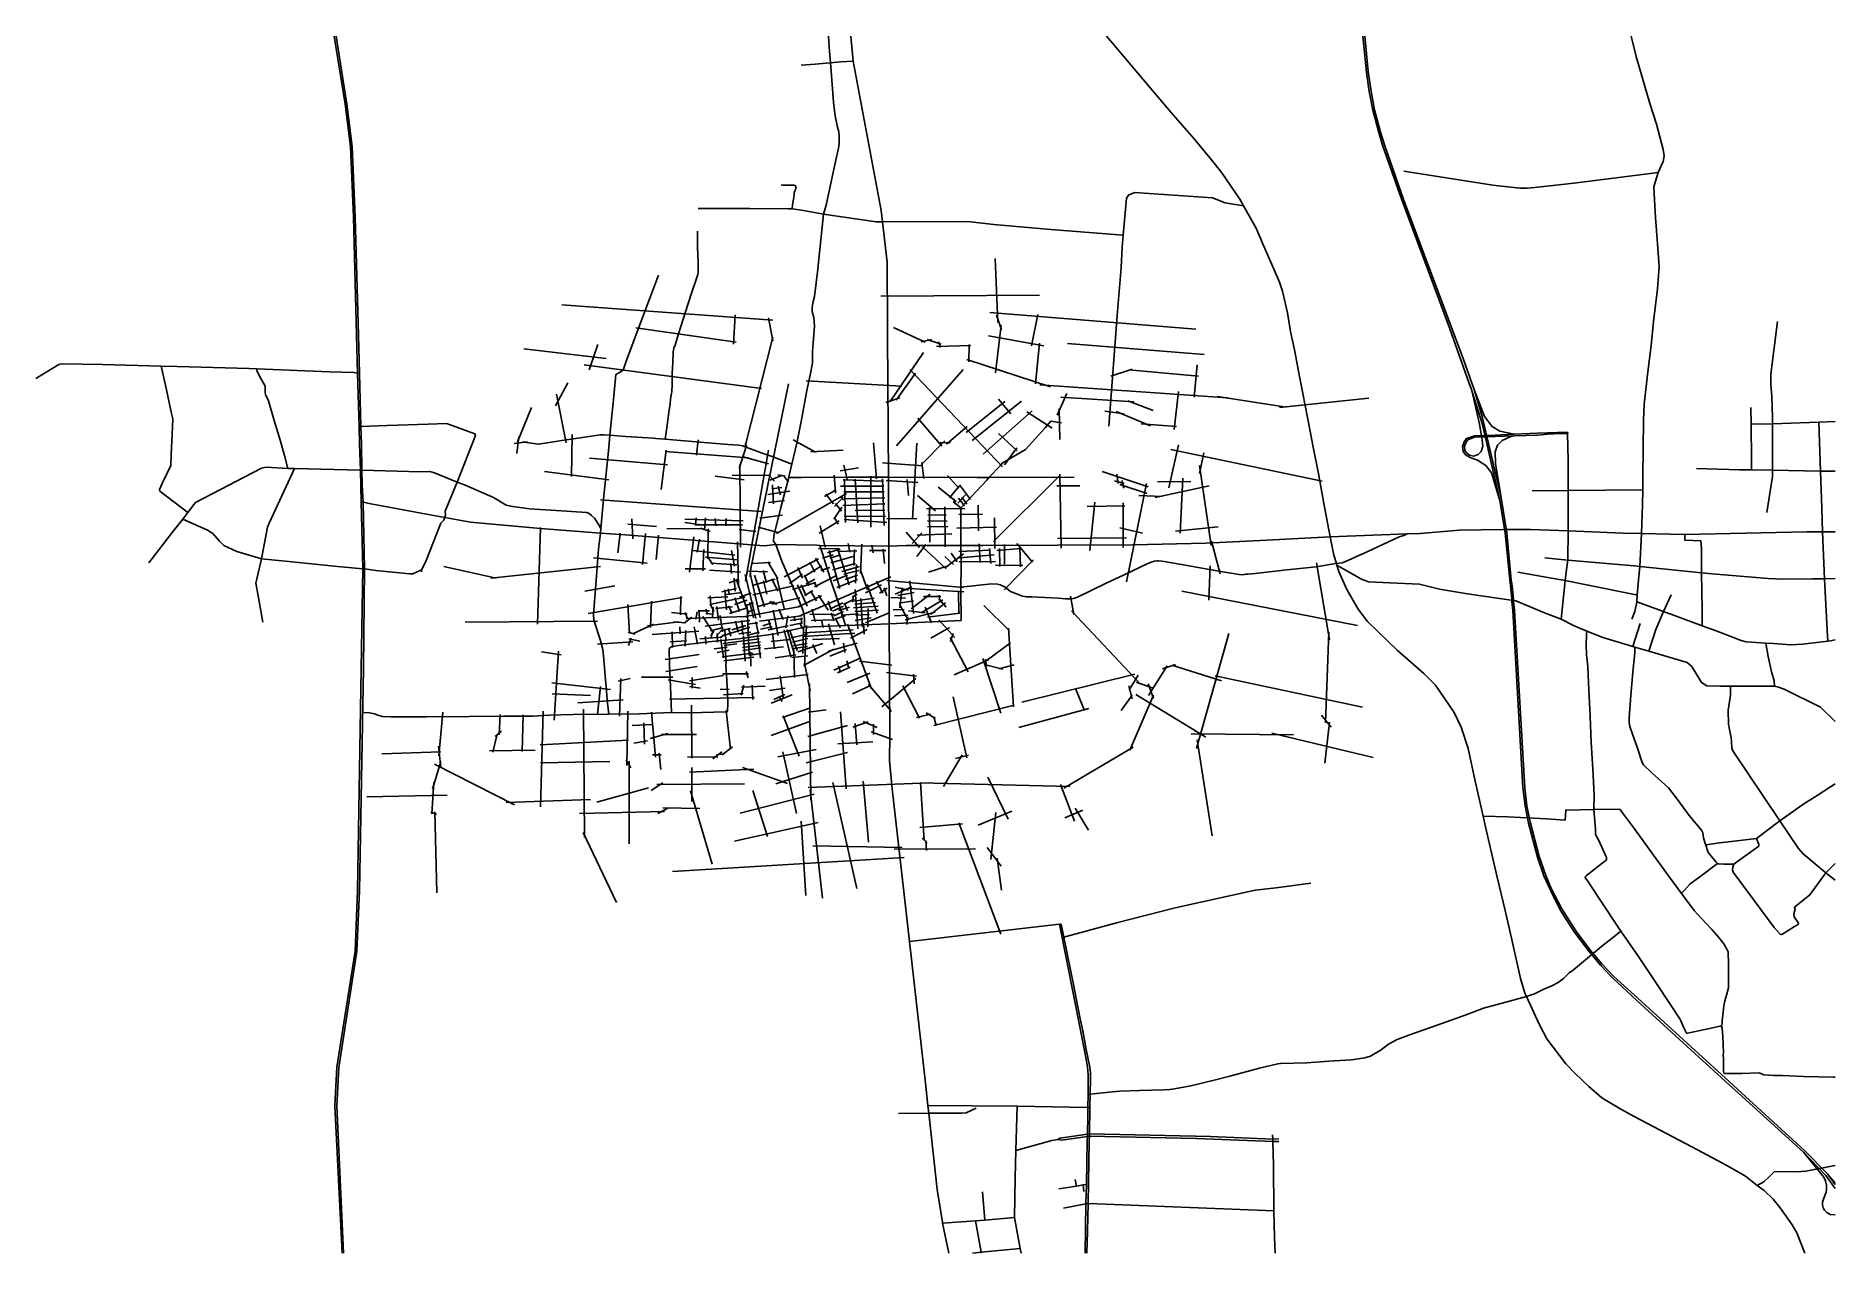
# Model space of a CAD drawing. Header units: metres. Extents: x 8389 to 22220, y -2601 to 6753.
import ezdxf

# ---------------------------------------------------------------- set-up
doc = ezdxf.new("R2010")
doc.units = ezdxf.units.M
doc.header["$MEASUREMENT"] = 0
doc.layers.add('路网', color=2, linetype='Continuous')

msp = doc.modelspace()

# ---------------------------------------------------------------- linework, layer by layer
at = {"layer": '路网'}
for p, q in [((14379, 6538), (14272, 6528)), ((14577, 6554), (14379, 6538)), ((14671, 6560), (14577, 6554)), ((14551, 6053), (14560, 6016)), ((14217, 5533), (14219, 5549)), ((14256, 5418), (14319, 5406)), ((13481, 4982), (13480, 4950)), ((14403, 4989), (14400, 4962)), ((15762, 5044), (15783, 4552)), ((14400, 4962), (14373, 4752)), ((14373, 4752), (14362, 4702)), ((14885, 4753), (16104, 4761)), ((12433, 4688), (14054, 4569)), ((13751, 4385), (13765, 4609)), ((14021, 4586), (14054, 4411)), ((15722, 4628), (17306, 4499)), ((15773, 4607), (15811, 4495)), ((16042, 4371), (16092, 4613)), ((13000, 4510), (13771, 4399)), ((13841, 3602), (14055, 4438)), ((14936, 4450), (14936, 4519)), ((14982, 4512), (15226, 4399)), ((15711, 4448), (16137, 4371)), ((15765, 4165), (15809, 4532)), ((12140, 4349), (12773, 4275)), ((12643, 4187), (12709, 4382)), ((14957, 3943), (15212, 4321)), ((15194, 4402), (15273, 4420)), ((15240, 4420), (15347, 4384)), ((15312, 4367), (15575, 4374)), ((15329, 4402), (15341, 4358)), ((15562, 4382), (15561, 4250)), ((16072, 4080), (16103, 4392)), ((16320, 4390), (17371, 4306)), ((12604, 4225), (13967, 4044)), ((13282, 4191), (13281, 4173)), ((15003, 3954), (15151, 4162)), ((15005, 3604), (15518, 4190)), ((15108, 4191), (15820, 3442)), ((15545, 4268), (16189, 4058)), ((16651, 4138), (16815, 4192)), ((16791, 4188), (17327, 4139)), ((17315, 4225), (17292, 3977)), ((12477, 4088), (12384, 3912)), ((13883, 2648), (14175, 4080)), ((14309, 4102), (15046, 4062)), ((16107, 4073), (17548, 3972)), ((17173, 4021), (17140, 3728)), ((19408, 4083), (19423, 4043)), ((19443, 4043), (19427, 4085)), ((12092, 3635), (12199, 3899)), ((12390, 4001), (12465, 3626)), ((14922, 3937), (15030, 3971)), ((15541, 3706), (15838, 3943)), ((15586, 3645), (15966, 3946)), ((15671, 3539), (16047, 3873)), ((15788, 3962), (15883, 3850)), ((16239, 3840), (16315, 4006)), ((16260, 3651), (16254, 3889)), ((16269, 3977), (16829, 3941)), ((16782, 3950), (16978, 3875)), ((17472, 3982), (18001, 3901)), ((17950, 3899), (18636, 3970)), ((15168, 3816), (15353, 3602)), ((15388, 3617), (15547, 3753)), ((16006, 3865), (16201, 3739)), ((16607, 3869), (16754, 3850)), ((16693, 3867), (16958, 3756)), ((16886, 3773), (17157, 3751)), ((12065, 3622), (12167, 3634)), ((12085, 3545), (12101, 3673)), ((12510, 3690), (12506, 3367)), ((13136, 3662), (13155, 3660)), ((13480, 3650), (13466, 3531)), ((13851, 3607), (13795, 3428)), ((13853, 3595), (13840, 3620)), ((14210, 3650), (14383, 3554)), ((14827, 3627), (14850, 3349)), ((15162, 3624), (15128, 3039)), ((15194, 3457), (15375, 3642)), ((15339, 3630), (15418, 3626)), ((15788, 3697), (15931, 3564)), ((17172, 3610), (17099, 3280)), ((19606, 3686), (19447, 3680)), ((19448, 3669), (19608, 3674)), ((19754, 3693), (19606, 3686)), ((19608, 3674), (19756, 3679)), ((20165, 3709), (19930, 3701)), ((12644, 3509), (13244, 3458)), ((13234, 3569), (13195, 3268)), ((13225, 3560), (13867, 3512)), ((13799, 3460), (13806, 2824)), ((13827, 3518), (14021, 3465)), ((13844, 2564), (14021, 3569)), ((14345, 3557), (14595, 3569)), ((14897, 3472), (15207, 3450)), ((15199, 3476), (15215, 3353)), ((15930, 3589), (15836, 3457)), ((17114, 3574), (18278, 3331)), ((17367, 3550), (17334, 3391)), ((12298, 3406), (12793, 3343)), ((13610, 3371), (13833, 3341)), ((13740, 3377), (14027, 3374)), ((14021, 3380), (14066, 3332)), ((14033, 3339), (14127, 3379)), ((14092, 3380), (14148, 3369)), ((14135, 3375), (14175, 3324)), ((14536, 3239), (14525, 3377)), ((14572, 3411), (14713, 3435)), ((14595, 3341), (14905, 3332)), ((14599, 3455), (14624, 3347)), ((14606, 3348), (14613, 3015)), ((14688, 3348), (14706, 3011)), ((14806, 3371), (14806, 2978)), ((14909, 2991), (14896, 3350)), ((14924, 3336), (15168, 3322)), ((15087, 3345), (15098, 3221)), ((15396, 3375), (15484, 3278)), ((15749, 2868), (16254, 3369)), ((16260, 3385), (16270, 2817)), ((16585, 3407), (16938, 3288)), ((16680, 3335), (16756, 3314)), ((16698, 3386), (16709, 3313)), ((16738, 3336), (16753, 3277)), ((17012, 3326), (17267, 3328)), ((17207, 3355), (17186, 2931)), ((17334, 3452), (17423, 2837)), ((12730, 3187), (13964, 3098)), ((14016, 3229), (14185, 3254)), ((14020, 3167), (14144, 3184)), ((14047, 3272), (14124, 3283)), ((14058, 3158), (14052, 3303)), ((14083, 2929), (14620, 3236)), ((14094, 3294), (14112, 3226)), ((14450, 3213), (14541, 3266)), ((14461, 3231), (14520, 3157)), ((14594, 3209), (14529, 3137)), ((14571, 3215), (14598, 3185)), ((14573, 3294), (14908, 3294)), ((14599, 3249), (14909, 3250)), ((14599, 3195), (14914, 3204)), ((15166, 3221), (15305, 3103)), ((15325, 3286), (15464, 3176)), ((15411, 3204), (15487, 3293)), ((15449, 3197), (15454, 3156)), ((15476, 3162), (15536, 3226)), ((15482, 3200), (15528, 3141)), ((15488, 3304), (15574, 3190)), ((15508, 3210), (15545, 3155)), ((16238, 3296), (16414, 3296)), ((16722, 3305), (16931, 3237)), ((16772, 2557), (16927, 3314)), ((16867, 3221), (17047, 3215)), ((16992, 3207), (17409, 3296)), ((11524, 3032), (11537, 3071)), ((13464, 3050), (13459, 3000)), ((13536, 3050), (13528, 2956)), ((13610, 3046), (13615, 2988)), ((13696, 3046), (13692, 2989)), ((13953, 3048), (14127, 3071)), ((14583, 3132), (14522, 3040)), ((14527, 3052), (14556, 3001)), ((14535, 3161), (14581, 3100)), ((14593, 3145), (14915, 3158)), ((14602, 3060), (14921, 3063)), ((14686, 3107), (14915, 3109)), ((14929, 3046), (15160, 3043)), ((15234, 3118), (15530, 3122)), ((15245, 3070), (15386, 3072)), ((15259, 3130), (15262, 2864)), ((15376, 3135), (15378, 2828)), ((15439, 3176), (15501, 3124)), ((15485, 3075), (15665, 3077)), ((15632, 3146), (15636, 2950)), ((15758, 3051), (15760, 2814)), ((16471, 3138), (16759, 3141)), ((16491, 2800), (16528, 3170)), ((16748, 3166), (16747, 2822)), ((12244, 2232), (12267, 2975)), ((12880, 2933), (12863, 2782)), ((12939, 3000), (13160, 2983)), ((12971, 3041), (12977, 2889)), ((13076, 2929), (13052, 2690)), ((13175, 2917), (13158, 2730)), ((13238, 2966), (13516, 2968)), ((13377, 3013), (13519, 2993)), ((13378, 3039), (13827, 3026)), ((13453, 2997), (13821, 2997)), ((13497, 2971), (13571, 2946)), ((13556, 2965), (13554, 2734)), ((13794, 2959), (13924, 2946)), ((13940, 2977), (14102, 2935)), ((14410, 2931), (14563, 3027)), ((14418, 2988), (14457, 2825)), ((14601, 3036), (14931, 3014)), ((15078, 2939), (15182, 2823)), ((15124, 2853), (15200, 2935)), ((15163, 2917), (15430, 2927)), ((15242, 3028), (15395, 3025)), ((15244, 2980), (15399, 2984)), ((15468, 2971), (15774, 2978)), ((16721, 2972), (16896, 2932)), ((17150, 2948), (17478, 2980)), ((19331, 2956), (19669, 2959)), ((19669, 2959), (19712, 2960)), ((13446, 2903), (13414, 2633)), ((13439, 2800), (13762, 2764)), ((13489, 2887), (13473, 2785)), ((13524, 2806), (13516, 2643)), ((13737, 2798), (13759, 2679)), ((13782, 2865), (13789, 2516)), ((14405, 2814), (14564, 2812)), ((14435, 2739), (14518, 2766)), ((14475, 2780), (14571, 2808)), ((14486, 2799), (14570, 2506)), ((14550, 2817), (14641, 2535)), ((14550, 2790), (14700, 2796)), ((14633, 2853), (14647, 2786)), ((14681, 2806), (14676, 2684)), ((14738, 2848), (14729, 2621)), ((14797, 2798), (14922, 2800)), ((14815, 2839), (14825, 2780)), ((14902, 2809), (14911, 2700)), ((15161, 2753), (15229, 2846)), ((15204, 2826), (15387, 2657)), ((15380, 2667), (15519, 2773)), ((15425, 2778), (15470, 2711)), ((15484, 2792), (15728, 2801)), ((15639, 2851), (15647, 2706)), ((15720, 2815), (15731, 2700)), ((15775, 2799), (15962, 2813)), ((15796, 2815), (15800, 2676)), ((15834, 2846), (15836, 2693)), ((15929, 2852), (16051, 2710)), ((15953, 2822), (15958, 2674)), ((16241, 2892), (16773, 2896)), ((17427, 2870), (17493, 2620)), ((11524, 2676), (11928, 2586)), ((11887, 2587), (12730, 2676)), ((12675, 2743), (13087, 2701)), ((13379, 2659), (13535, 2659)), ((13537, 2747), (13782, 2726)), ((13548, 2754), (13593, 2690)), ((13566, 2647), (13805, 2631)), ((13576, 2701), (13776, 2689)), ((13732, 2699), (13737, 2622)), ((13867, 2639), (14013, 2635)), ((13885, 2666), (13880, 2596)), ((13892, 2699), (14037, 2706)), ((13979, 2646), (14004, 2551)), ((14016, 2712), (14093, 2582)), ((14142, 2597), (14404, 2736)), ((14246, 2667), (14283, 2586)), ((14291, 2597), (14428, 2682)), ((14338, 2708), (14377, 2631)), ((14382, 2739), (14447, 2632)), ((14424, 2644), (14492, 2669)), ((14492, 2740), (14574, 2766)), ((14500, 2705), (14671, 2752)), ((14512, 2649), (14689, 2699)), ((14585, 2638), (14720, 2675)), ((14600, 2618), (14715, 2646)), ((14689, 2548), (14697, 2691)), ((14726, 2656), (14782, 2496)), ((15251, 2632), (15403, 2681)), ((15376, 2752), (15442, 2691)), ((15487, 2712), (15766, 2715)), ((15489, 2743), (15756, 2766)), ((15766, 2686), (15977, 2684)), ((15832, 2496), (16057, 2728)), ((17417, 2682), (17405, 2418)), ((18234, 2704), (18334, 2113)), ((12608, 2486), (12840, 2526)), ((13663, 2481), (13775, 2507)), ((13697, 2344), (13686, 2497)), ((13711, 2503), (13721, 2457)), ((13718, 2550), (13793, 2579)), ((13764, 2487), (13756, 2585)), ((13772, 2579), (13870, 2311)), ((13922, 2277), (13842, 2614)), ((13880, 2623), (13957, 2285)), ((13895, 2530), (14071, 2579)), ((13901, 2458), (14216, 2527)), ((13913, 2609), (13991, 2365)), ((13982, 2565), (14008, 2462)), ((14045, 2581), (14093, 2485)), ((14080, 2610), (14144, 2342)), ((14181, 2544), (14282, 2616)), ((14206, 2500), (14385, 2554)), ((14244, 2534), (14319, 2372)), ((14256, 2295), (14961, 2596)), ((14271, 2534), (14309, 2451)), ((14296, 2452), (14362, 2490)), ((14298, 2610), (14332, 2529)), ((14310, 2543), (14377, 2579)), ((14389, 2412), (14344, 2490)), ((14369, 2556), (14394, 2517)), ((14375, 2520), (14543, 2607)), ((14518, 2565), (14629, 2608)), ((14545, 2514), (14704, 2575)), ((14609, 2577), (14705, 2610)), ((14688, 2498), (14708, 2196)), ((14766, 2473), (14888, 2534)), ((14779, 2538), (14857, 2317)), ((14852, 2564), (14900, 2470)), ((14874, 2471), (14932, 2510)), ((14910, 2513), (14930, 2451)), ((14931, 2567), (15518, 2514)), ((14993, 2517), (15098, 2495)), ((14994, 2462), (15122, 2520)), ((15047, 2513), (15030, 2358)), ((15105, 2507), (15522, 2480)), ((15134, 2315), (15106, 2565)), ((19720, 2573), (19724, 2531)), ((19724, 2531), (19734, 2426)), ((19737, 2526), (19731, 2572)), ((19747, 2426), (19737, 2526)), ((12634, 2315), (13356, 2438)), ((12938, 2384), (12951, 2162)), ((13114, 2207), (13120, 2409)), ((13346, 2445), (13343, 2305)), ((13555, 2436), (13708, 2443)), ((13571, 2450), (13576, 2376)), ((13571, 2390), (13601, 2329)), ((13579, 2387), (13842, 2441)), ((13594, 2362), (13591, 2280)), ((13614, 2354), (13745, 2367)), ((13624, 2368), (13636, 2264)), ((13683, 2458), (13816, 2476)), ((13714, 2373), (13741, 2314)), ((13720, 2315), (13856, 2358)), ((13760, 2384), (13857, 2418)), ((13762, 2436), (13797, 2329)), ((13798, 2439), (13887, 2471)), ((13829, 2288), (14263, 2369)), ((13838, 2374), (13904, 2397)), ((13857, 2368), (13872, 1993)), ((13876, 2399), (13905, 2281)), ((13938, 2369), (14066, 2405)), ((14030, 2407), (14085, 2384)), ((14047, 2387), (14261, 2436)), ((14244, 2364), (14428, 2451)), ((14406, 2455), (14480, 2341)), ((14479, 2409), (14506, 2334)), ((14493, 2349), (14592, 2397)), ((14512, 2332), (14598, 2370)), ((14558, 2338), (14644, 2364)), ((14596, 2384), (14679, 2425)), ((14606, 2396), (14627, 2334)), ((14663, 2439), (14702, 2463)), ((14666, 2402), (14673, 2454)), ((14673, 2358), (14863, 2370)), ((14677, 2409), (14834, 2432)), ((14685, 2386), (14844, 2400)), ((14731, 2429), (14744, 2209)), ((14786, 2353), (14785, 2211)), ((14962, 2437), (15074, 2433)), ((15014, 2454), (15140, 2476)), ((15025, 2395), (15136, 2413)), ((15028, 2387), (15095, 2263)), ((15118, 2350), (15263, 2464)), ((15195, 2320), (15362, 2419)), ((15213, 2446), (15345, 2445)), ((15226, 2363), (15274, 2242)), ((15265, 2306), (15380, 2396)), ((15387, 2363), (15331, 2428)), ((15333, 2456), (15334, 2417)), ((15480, 2488), (15484, 2312)), ((15675, 2375), (15874, 2182)), ((16342, 2447), (16367, 2306)), ((17197, 2487), (18549, 2222)), ((19734, 2426), (19736, 2408)), ((19748, 2407), (19747, 2426)), ((11688, 2248), (12705, 2255)), ((12982, 2160), (13137, 2233)), ((13091, 2220), (13331, 2251)), ((13276, 2322), (13396, 2310)), ((13289, 2250), (13383, 2244)), ((13371, 2240), (13430, 2286)), ((13381, 2322), (13399, 2274)), ((13388, 2277), (13853, 2291)), ((13461, 2270), (13471, 2327)), ((13479, 2334), (13567, 2336)), ((13491, 2247), (13487, 2341)), ((13515, 2291), (13595, 2168)), ((13534, 2217), (13877, 2262)), ((13538, 2315), (13594, 2310)), ((13540, 2347), (13554, 2307)), ((13650, 2300), (13667, 2174)), ((13739, 2188), (13845, 2223)), ((13767, 2256), (13788, 2170)), ((13814, 2262), (13823, 2203)), ((13857, 2233), (13939, 2243)), ((13860, 2325), (13905, 2344)), ((13923, 2251), (13944, 2159)), ((13951, 2255), (14273, 2297)), ((13976, 2219), (14039, 2240)), ((14019, 2190), (14172, 2221)), ((14020, 2268), (14043, 2186)), ((14056, 2339), (14095, 2145)), ((14100, 2349), (14133, 2268)), ((14168, 2297), (14155, 2204)), ((14184, 2222), (14281, 2243)), ((14187, 2261), (14283, 2275)), ((14218, 2295), (14224, 2259)), ((14262, 2243), (14283, 2200)), ((14274, 2280), (14273, 2234)), ((14312, 2222), (14298, 1911)), ((14338, 2309), (14526, 2308)), ((14352, 2261), (14528, 2265)), ((14357, 2349), (14378, 2252)), ((14428, 2267), (14440, 2207)), ((14483, 2235), (14527, 2073)), ((14502, 2316), (14525, 2258)), ((14522, 2297), (14598, 2329)), ((14533, 2273), (14610, 2296)), ((14571, 2205), (14536, 2279)), ((14579, 2303), (14711, 2312)), ((14628, 2232), (14812, 1736)), ((14684, 2331), (14867, 2339)), ((14686, 2261), (14809, 2280)), ((14690, 2303), (14797, 2306)), ((14751, 2241), (14757, 2155)), ((14767, 2244), (14952, 2321)), ((14979, 2342), (15064, 2345)), ((14988, 2296), (15092, 2301)), ((15071, 2267), (15301, 2324)), ((15085, 2229), (15091, 2290)), ((15098, 2334), (15225, 2320)), ((15242, 2287), (15492, 2318)), ((15331, 2265), (15452, 2130)), ((16351, 2335), (16880, 1772)), ((20721, 2238), (20665, 2061)), ((12706, 2080), (12978, 2098)), ((12941, 2170), (12996, 2157)), ((12945, 2068), (12966, 2125)), ((12947, 2121), (13031, 2102)), ((13126, 2153), (13485, 2178)), ((13264, 2097), (13390, 2105)), ((13281, 2174), (13283, 2054)), ((13338, 2212), (13342, 2158)), ((13385, 2185), (13379, 2063)), ((13448, 2212), (13475, 2078)), ((13493, 2121), (13662, 2132)), ((13537, 2137), (13539, 2079)), ((13574, 2181), (13673, 2206)), ((13576, 2143), (13600, 2179)), ((13584, 2165), (13581, 2122)), ((13621, 2142), (13662, 2187)), ((13627, 2160), (13629, 2095)), ((13646, 2128), (13680, 2150)), ((13652, 2182), (13728, 2199)), ((13674, 1974), (13655, 2115)), ((13668, 2144), (13877, 2210)), ((13673, 2085), (13950, 2121)), ((13680, 2068), (13776, 2081)), ((13681, 2197), (13695, 2104)), ((13712, 2201), (13732, 2141)), ((13793, 2158), (13885, 2170)), ((13815, 2197), (13826, 2150)), ((13820, 2079), (13958, 2096)), ((13828, 2144), (13842, 1948)), ((13855, 2145), (13950, 2170)), ((13960, 1970), (13936, 2152)), ((13958, 2193), (14049, 2212)), ((14041, 2099), (14179, 2115)), ((14052, 2164), (14067, 2042)), ((14140, 2190), (14192, 1978)), ((14165, 2192), (14219, 2008)), ((14183, 2190), (14241, 2029)), ((14196, 2128), (14321, 2156)), ((14205, 2094), (14323, 2122)), ((14209, 2067), (14317, 2083)), ((14245, 2021), (14439, 2085)), ((14290, 2211), (14285, 2006)), ((14289, 2137), (14685, 2163)), ((14298, 2167), (14672, 2188)), ((14359, 2116), (14566, 2123)), ((14362, 2077), (14392, 2008)), ((14481, 2026), (14702, 2086)), ((14598, 2086), (14607, 2014)), ((14652, 2125), (14779, 2191)), ((15269, 2125), (15411, 2207)), ((15416, 2131), (15555, 1866)), ((15439, 2161), (15420, 2100)), ((15695, 1951), (15880, 2090)), ((15903, 1598), (15866, 2201)), ((17559, 2162), (17311, 1277)), ((18328, 2171), (18303, 1473)), ((12275, 2019), (12426, 1998)), ((12372, 1495), (12407, 2026)), ((13226, 1960), (13487, 1999)), ((13604, 2042), (13704, 2057)), ((13627, 2016), (13717, 2033)), ((13665, 1981), (13902, 2010)), ((13678, 1950), (13907, 1978)), ((13820, 2054), (13960, 2071)), ((13824, 2030), (13962, 2050)), ((13876, 1995), (13965, 2008)), ((13882, 2020), (13885, 1909)), ((13989, 2042), (14135, 2059)), ((14072, 1973), (14230, 1996)), ((14201, 1977), (14323, 1988)), ((14213, 2045), (14321, 2060)), ((14214, 2038), (14221, 1822)), ((14290, 1914), (14522, 2040)), ((14492, 1987), (14619, 2039)), ((14522, 1879), (14730, 1973)), ((14623, 1950), (14637, 1892)), ((14720, 1949), (14968, 1917)), ((15449, 1844), (15711, 1959)), ((15667, 1968), (15807, 1548)), ((15689, 1963), (15697, 1906)), ((12866, 1795), (12957, 1814)), ((12876, 1526), (12886, 1815)), ((13043, 1825), (13284, 1826)), ((13232, 1868), (13473, 1906)), ((13248, 1805), (13460, 1770)), ((13412, 1797), (13674, 1838)), ((13433, 1823), (13434, 1740)), ((13667, 1851), (13866, 1851)), ((13848, 1870), (13863, 1819)), ((14002, 1808), (14325, 1847)), ((14110, 1835), (14132, 1669)), ((14296, 1932), (14340, 1719)), ((14550, 1859), (14648, 1902)), ((14558, 1910), (14575, 1860)), ((14625, 1783), (14799, 1855)), ((14892, 1597), (15152, 1815)), ((14928, 1862), (15157, 1833)), ((15141, 1774), (15136, 1848)), ((15690, 1919), (15821, 1886)), ((15790, 1889), (15909, 1921)), ((15967, 1632), (16837, 1848)), ((16862, 1841), (16792, 1727)), ((16942, 1684), (17085, 1912)), ((17050, 1889), (17149, 1923)), ((17122, 1918), (17503, 1796)), ((17454, 1836), (18587, 1595)), ((12356, 1781), (12805, 1730)), ((12357, 1697), (12651, 1685)), ((12728, 1754), (12707, 1538)), ((13259, 1656), (13912, 1668)), ((13412, 1754), (13496, 1740)), ((13649, 1731), (13717, 1732)), ((13675, 1690), (13825, 1700)), ((13811, 1687), (13830, 1765)), ((13812, 1748), (13994, 1757)), ((13900, 1654), (13895, 1765)), ((14027, 1724), (14148, 1740)), ((14042, 1625), (14202, 1690)), ((14062, 1653), (14147, 1691)), ((14103, 1678), (14126, 1637)), ((14336, 1774), (14347, 881)), ((14667, 1696), (14800, 1758)), ((14788, 1768), (14966, 1561)), ((15053, 1758), (15182, 1511)), ((15440, 1673), (15545, 1205)), ((16380, 1739), (16451, 1569)), ((16815, 1687), (16732, 1568)), ((16790, 1758), (16815, 1659)), ((16980, 1686), (16798, 1265)), ((16844, 1693), (17382, 1364)), ((16846, 1788), (16970, 1743)), ((16938, 1775), (16979, 1661)), ((21390, 1755), (21337, 1755)), ((11516, 1555), (11487, 1221)), ((11958, 1538), (11951, 1381)), ((12135, 1535), (12128, 1255)), ((12287, 1565), (12268, 828)), ((12554, 1629), (12904, 1651)), ((12599, 1580), (12606, 593)), ((12939, 1564), (12932, 1146)), ((13121, 1557), (13152, 1211)), ((13429, 1609), (13432, 1202)), ((13729, 1271), (13696, 1568)), ((14128, 1516), (14343, 1590)), ((14132, 1528), (14257, 1218)), ((14328, 1557), (14464, 1575)), ((14574, 1560), (14617, 967)), ((15157, 1515), (15265, 1542)), ((15232, 1550), (15305, 1507)), ((15292, 1455), (15910, 1611)), ((15946, 1438), (16483, 1584)), ((18273, 1534), (18346, 1441)), ((11902, 1250), (11934, 1387)), ((11920, 1370), (11968, 1410)), ((12972, 1455), (13135, 1461)), ((13061, 1473), (13067, 1310)), ((13111, 1353), (13246, 1393)), ((13197, 1384), (13466, 1384)), ((14042, 1377), (14343, 1486)), ((14323, 1370), (14627, 1453)), ((14669, 1442), (14786, 1482)), ((14686, 1469), (14699, 1304)), ((14747, 1484), (14855, 1439)), ((14811, 1406), (14975, 1347)), ((14828, 1464), (14828, 1384)), ((15292, 1521), (15309, 1454)), ((17269, 1390), (18057, 1382)), ((17889, 1395), (18669, 1208)), ((18333, 1479), (18298, 1163)), ((11047, 1236), (11502, 1252)), ((11484, 1296), (11501, 1132)), ((11875, 1259), (12226, 1263)), ((12265, 1304), (12945, 1340)), ((12985, 1317), (13090, 1336)), ((13593, 1197), (13663, 1252)), ((13664, 1227), (13745, 1291)), ((14092, 1212), (14388, 1268)), ((14131, 1251), (14237, 777)), ((14309, 1167), (14628, 1246)), ((14554, 1313), (14822, 1327)), ((16292, 973), (16823, 1288)), ((17316, 1344), (17430, 606)), ((11501, 1178), (11437, 965)), ((11452, 1156), (12069, 845)), ((12267, 1168), (12800, 1177)), ((12926, 1188), (12963, 1128)), ((12950, 1180), (12950, 544)), ((13130, 1227), (13196, 1227)), ((13179, 1241), (13194, 1116)), ((13399, 1212), (13631, 1211)), ((13414, 1094), (13907, 1117)), ((13430, 869), (13430, 1130)), ((13622, 1229), (13679, 1235)), ((13821, 1130), (14166, 1008)), ((15509, 1227), (15365, 985)), ((15458, 1199), (15558, 1226)), ((11447, 1019), (11433, 775)), ((12700, 864), (13099, 975)), ((13119, 954), (13209, 1014)), ((13163, 1000), (13835, 1006)), ((14076, 1006), (14359, 1096)), ((14326, 977), (15260, 1012)), ((14514, 1015), (14699, 201)), ((14748, 1025), (14789, 558)), ((15187, 1013), (16338, 984)), ((15190, 1012), (15216, 571)), ((15706, 1057), (15863, 733)), ((16266, 999), (16372, 719)), ((10932, 906), (11550, 918)), ((12003, 863), (12653, 885)), ((13420, 952), (13588, 389)), ((13802, 780), (14371, 927)), ((13899, 955), (14012, 601)), ((14342, 960), (14435, 127)), ((11425, 789), (11467, 769)), ((11455, 789), (11472, 168)), ((12568, 778), (13222, 793)), ((13171, 778), (13251, 822)), ((13207, 820), (13492, 816)), ((13759, 565), (14402, 708)), ((14272, 718), (14308, 147)), ((15185, 670), (15512, 698)), ((15484, 706), (15806, -149)), ((15633, 688), (15892, 795)), ((15769, 785), (15729, 424)), ((16299, 745), (16436, 803)), ((16377, 818), (16480, 648)), ((12597, 631), (12853, 93)), ((15203, 589), (15241, 552)), ((15230, 571), (15236, 492)), ((13282, 332), (15063, 438)), ((14362, 530), (15048, 515)), ((14986, 502), (15611, 505)), ((15701, 516), (15808, 372)), ((15779, 434), (15811, 189)), ((20440, -233), (20208, -423)), ((19982, -574), (19945, -592)), ((21469, -1342), (21405, -1283)), ((21405, -1307), (21477, -1372)), ((22220, -1928), (21996, -1972)), ((16379, -2036), (16388, -2086)), ((22220, -2058), (22161, -1993)), ((15666, -2131), (15684, -2348)), ((16439, -2078), (16445, -2129)), ((21927, -2447), (21987, -2601))]:
    msp.add_line(p, q, dxfattribs=at)
for points in [[(10682, 6753), (10765, 6229), (10806, 5903), (10829, 5361), (10854, 4453), (10861, 4163), (10873, 3750), (10876, 3614), (10883, 3416), (10886, 3296), (10890, 3171), (10901, 2658), (10888, 1889), (10861, 184), (10842, -281), (10702, -1173), (10687, -1469), (10742, -2601)], [(10754, -2601), (10701, -1469), (10717, -1175), (10856, -282), (10875, 184), (10906, 1891), (10915, 2657), (10905, 3171), (10897, 3302), (10895, 3415), (10891, 3615), (10887, 3752), (10876, 4158), (10868, 4453), (10844, 5362), (10820, 5904), (10778, 6230), (10697, 6753)], [(14483, 6753), (14487, 6667), (14499, 6516), (14521, 6245), (14527, 6180), (14530, 6156), (14536, 6126), (14551, 6053)], [(14936, 4519), (14933, 5015), (14896, 5326), (14886, 5411), (14671, 6560), (14653, 6753)], [(16618, 6753), (16681, 6680), (16900, 6419), (17113, 6169), (17292, 5962), (17426, 5801), (17505, 5701), (17643, 5499), (17672, 5447), (17769, 5276), (17817, 5161), (17907, 4957), (17948, 4861), (17973, 4793), (18011, 4626), (18034, 4483), (18063, 4342), (18104, 4123), (18128, 4006), (18183, 3730), (18208, 3593), (18248, 3390), (18290, 3160), (18338, 2904), (18366, 2764), (18386, 2699), (18390, 2686), (18405, 2637), (18466, 2500), (18553, 2347), (18625, 2254), (18854, 2034), (19059, 1853), (19149, 1764), (19291, 1553), (19345, 1440), (19399, 1278), (19454, 1025), (19515, 757), (19533, 674), (19620, 299), (19684, 31), (19733, -182), (19802, -492), (19834, -603), (19847, -629), (19945, -842), (20005, -954), (20150, -1148), (20222, -1221), (20326, -1321), (20427, -1409), (20572, -1496), (20675, -1551), (21118, -1786), (21392, -1932), (21531, -2011), (21621, -2081), (21674, -2121), (21745, -2187), (21799, -2253), (21890, -2385), (21927, -2447)], [(18590, 6753), (18618, 6473), (18638, 6326), (18666, 6183), (18712, 6011), (18742, 5907), (18886, 5501), (19256, 4511), (19408, 4083)], [(19427, 4085), (19360, 4274), (19269, 4520), (18902, 5496), (18758, 5910), (18725, 6014), (18679, 6186), (18653, 6330), (18631, 6480), (18604, 6753)], [(20657, 2272), (20680, 2330), (20697, 2403), (20698, 2458), (20710, 2572), (20718, 2677), (20732, 2929), (20739, 3152), (20741, 3264), (20742, 3362), (20744, 3588), (20746, 3799), (20752, 3924), (20781, 4173), (20805, 4375), (20824, 4560), (20854, 4811), (20867, 4981), (20855, 5155), (20840, 5359), (20829, 5539), (20827, 5595), (20839, 5637), (20861, 5704), (20898, 5790), (20905, 5833), (20898, 5882), (20848, 6076), (20797, 6235), (20736, 6437), (20690, 6596), (20656, 6743), (20653, 6753)], [(14560, 6016), (14564, 5986), (14565, 5955), (14564, 5928), (14559, 5891), (14536, 5790), (14465, 5453), (14444, 5384), (14403, 4989)], [(18905, 5715), (19590, 5608), (19797, 5583), (19853, 5583), (19911, 5590), (20212, 5621), (20718, 5686), (20861, 5704)], [(14219, 5549), (14224, 5563), (14227, 5574), (14231, 5587), (14232, 5593), (14231, 5598), (14227, 5602), (14222, 5605), (14215, 5607), (14195, 5607), (14131, 5608), (14118, 5609)], [(14203, 5425), (14205, 5455), (14207, 5470), (14212, 5500), (14217, 5533)], [(16638, 3754), (16702, 4604), (16732, 4974), (16740, 5130), (16747, 5223), (16773, 5506), (16788, 5531), (16833, 5550), (17433, 5509), (17530, 5470), (17672, 5447)], [(13480, 5428), (13878, 5427), (14175, 5426), (14203, 5425), (14256, 5418)], [(14319, 5406), (14444, 5384), (14848, 5325), (14896, 5326), (15550, 5328), (15754, 5305), (16190, 5266), (16747, 5223)], [(13474, 5252), (13475, 5165), (13474, 5131), (13479, 5013), (13481, 4982)], [(12792, 1540), (12783, 1625), (12753, 1988), (12747, 2037), (12727, 2114), (12677, 2264), (12674, 2309), (12692, 2535), (12714, 2808), (12730, 2932), (12732, 2967), (12754, 3218), (12792, 3591), (12802, 3685), (12828, 3960), (12847, 4152), (12875, 4167), (12902, 4185), (12925, 4246), (13030, 4528), (13108, 4738), (13174, 4915)], [(13480, 4950), (13479, 4932), (13477, 4921), (13469, 4898), (13427, 4769), (13383, 4634), (13328, 4465), (13303, 4378), (13294, 4354), (13290, 4338), (13288, 4325), (13287, 4315), (13282, 4191)], [(14362, 4702), (14356, 4667), (14356, 4637), (14369, 4590), (14374, 4523), (14360, 4329), (14358, 4241), (14347, 4172), (14316, 4028), (14275, 3803), (14238, 3623), (14200, 3463), (14178, 3366), (14176, 3360), (14116, 3129), (14061, 2911), (14058, 2870), (14077, 2844)], [(15407, -2601), (15359, -2372), (15357, -2363), (15317, -2113), (15252, -1527), (15246, -1468), (15229, -1319), (15104, -206), (14970, 966), (14950, 1183), (14952, 1382), (14948, 2236), (14945, 2833), (14942, 3362), (14936, 4450)], [(21696, 3090), (21732, 3318), (21739, 3367), (21740, 3415), (21740, 3772), (21740, 3820), (21734, 3986), (21727, 4071), (21726, 4153), (21777, 4559)], [(8389, 4121), (8565, 4228), (8586, 4234), (8900, 4228), (9352, 4216), (9474, 4213), (10028, 4198), (10086, 4196), (10645, 4171), (10836, 4167), (10861, 4163), (10876, 4158)], [(9352, 4216), (9386, 4069), (9432, 3851), (9440, 3811), (9439, 3749), (9428, 3535), (9425, 3452), (9360, 3314), (9340, 3267), (9341, 3255), (9459, 3166), (9556, 3092)], [(10326, 3430), (10299, 3530), (10266, 3648), (10219, 3798), (10176, 3948), (10154, 3998), (10151, 4013), (10150, 4060), (10146, 4071), (10108, 4139), (10086, 4182), (10086, 4196)], [(13281, 4173), (13279, 4073), (13278, 4018), (13276, 4007), (13272, 3990), (13268, 3964), (13264, 3923), (13258, 3879), (13242, 3762), (13227, 3654)], [(19431, 4019), (19486, 3769), (19508, 3648), (19512, 3600), (19500, 3560), (19475, 3536), (19441, 3524), (19410, 3532), (19390, 3547), (19374, 3568), (19370, 3601), (19383, 3632), (19398, 3650), (19448, 3669)], [(19423, 4043), (19431, 4019), (19507, 3774), (19613, 3318), (19642, 3183), (19685, 2932), (19720, 2573)], [(19731, 2572), (19697, 2935), (19654, 3203), (19625, 3327), (19508, 3828), (19448, 4029), (19443, 4043)], [(19930, 3701), (19754, 3693), (19644, 3717), (19585, 3752), (19526, 3829), (19448, 4029)], [(21578, 3418), (21578, 3494), (21576, 3769), (21572, 3897)], [(11537, 3071), (11536, 3101), (11628, 3325), (11767, 3683), (11764, 3696), (11589, 3760), (11544, 3776), (11404, 3770), (11089, 3760), (10887, 3752), (10873, 3750)], [(16272, 3780), (16192, 3794), (16148, 3741), (15996, 3574), (15816, 3469), (15805, 3451), (15715, 3359), (15701, 3342), (15499, 3127), (15499, 2837), (15501, 2668), (15499, 2517), (15499, 2483), (15502, 2262)], [(21576, 3769), (21740, 3772), (22094, 3785), (22220, 3790)], [(22163, 2102), (22160, 2186), (22139, 2582), (22122, 2942), (22117, 3127), (22109, 3409), (22094, 3785)], [(12128, 3633), (12234, 3618), (12252, 3616), (12304, 3623), (12431, 3644), (12677, 3679), (12727, 3688), (12756, 3689), (12802, 3685), (12921, 3675), (13136, 3662)], [(13155, 3660), (13227, 3654), (13464, 3635), (13710, 3614), (13793, 3608), (13820, 3604), (13973, 3547), (14049, 3522), (14200, 3463)], [(19447, 3680), (19386, 3660), (19368, 3635), (19356, 3599), (19361, 3560), (19380, 3535), (19415, 3514), (19471, 3494), (19535, 3451), (19578, 3395), (19642, 3183)], [(19654, 3203), (19610, 3468), (19608, 3556), (19626, 3608), (19661, 3644), (19722, 3673), (19756, 3679), (19929, 3685)], [(19929, 3685), (20011, 3692), (20103, 3699), (20164, 3697)], [(20168, 2949), (20167, 3259), (20169, 3491), (20164, 3697), (20165, 3709)], [(9258, 2704), (9436, 2936), (9518, 3039), (9556, 3092), (9604, 3156), (9616, 3167), (10123, 3431), (10158, 3439), (10326, 3430), (10353, 3429), (10376, 3428), (10883, 3416), (10895, 3415), (11346, 3403), (11417, 3405), (11454, 3396), (11628, 3325), (11684, 3303), (11907, 3206), (12005, 3147), (12055, 3136), (12183, 3119), (12349, 3109), (12624, 3091), (12641, 3084), (12660, 3069), (12683, 3048), (12716, 2995), (12732, 2967)], [(10132, 2249), (10098, 2450), (10079, 2547), (10122, 2735), (10169, 2978), (10182, 3010), (10376, 3428)], [(14176, 3360), (14278, 3359), (14635, 3362), (14942, 3362), (15625, 3359), (15715, 3359), (16371, 3362)], [(21155, 3428), (21484, 3420), (21578, 3418), (21740, 3415), (22109, 3409), (22220, 3408)], [(19891, 3258), (20167, 3259), (20741, 3264)], [(10890, 3171), (10905, 3171), (10963, 3158), (11419, 3073), (11729, 3017), (12267, 2968), (12730, 2932), (12921, 2918), (13565, 2869), (13988, 2834), (14077, 2844), (14390, 2839), (14415, 2838), (14945, 2833)], [(9518, 3039), (9709, 2956), (9748, 2930), (9800, 2870), (9834, 2838), (9933, 2791), (10122, 2735), (10332, 2713), (10706, 2676), (10901, 2658), (10915, 2657), (11003, 2645), (11261, 2619), (11287, 2620), (11352, 2649)], [(11352, 2635), (11352, 2649), (11383, 2710), (11501, 3008), (11524, 3032)], [(19331, 2956), (19030, 2930), (18930, 2926), (18338, 2904), (17852, 2879), (17383, 2856), (16822, 2842), (16243, 2840), (15667, 2837), (15499, 2837), (15080, 2837), (14945, 2833)], [(15499, 2517), (15736, 2543), (15780, 2540), (15802, 2534), (15820, 2527), (15834, 2520), (15841, 2516), (15880, 2484), (15972, 2449), (16006, 2442), (16044, 2442), (16245, 2432), (16304, 2427), (16343, 2428), (16363, 2429), (16374, 2432), (16396, 2440), (16610, 2546), (16755, 2613), (16937, 2699), (16970, 2712), (16987, 2717), (17006, 2719), (17018, 2720), (17046, 2717), (17196, 2692), (17482, 2641), (17653, 2613), (17678, 2614), (17687, 2616), (17709, 2618), (17733, 2620), (17763, 2622), (18006, 2649), (18232, 2674), (18366, 2696), (18386, 2699), (18433, 2704), (18629, 2792), (18868, 2904), (18905, 2913), (18930, 2926)], [(19712, 2960), (19881, 2961), (20168, 2949), (20588, 2932), (20732, 2929), (21064, 2922), (22002, 2942), (22122, 2942), (22220, 2943)], [(20115, 2272), (20146, 2568), (20156, 2653), (20165, 2725), (20168, 2949)], [(21199, 2221), (21199, 2339), (21193, 2627), (21192, 2809), (21189, 2873), (21064, 2879), (21064, 2922)], [(14077, 2844), (14123, 2717), (14215, 2505), (14261, 2400), (14286, 2335), (14296, 2278), (14296, 2242), (14296, 2210)], [(14613, 2222), (14568, 2367), (14506, 2553), (14437, 2769), (14415, 2838)], [(21337, 1755), (21235, 1758), (21194, 1784), (21119, 1907), (21082, 1938), (20788, 2024), (20681, 2056), (20665, 2061), (20434, 2130), (20312, 2180), (20209, 2222), (20115, 2272), (19986, 2320), (19767, 2413), (19640, 2431), (19394, 2467), (19179, 2502), (19024, 2539), (18798, 2550), (18632, 2559), (18578, 2578), (18461, 2646), (18390, 2686)], [(20692, 2459), (20323, 2533), (20146, 2568), (20040, 2586), (19780, 2632)], [(22220, 2583), (22139, 2582), (22050, 2581), (21816, 2578), (21706, 2584), (21276, 2619), (21193, 2627), (20718, 2677), (20676, 2682), (20165, 2725), (20115, 2729), (19989, 2743)], [(19736, 2408), (19743, 2337), (19819, 977), (19837, 835), (19864, 704), (19933, 441), (19982, 298), (20031, 187), (20106, 36), (20214, -133), (20326, -282), (20418, -391), (20509, -487), (20696, -661), (21405, -1307)], [(21405, -1283), (20703, -642), (20520, -475), (20429, -382), (20341, -276), (20226, -125), (20120, 45), (20038, 202), (19997, 300), (19945, 446), (19877, 714), (19851, 836), (19835, 975), (19755, 2338), (19748, 2407)], [(22220, 2111), (22184, 2104), (22163, 2102), (21970, 2080), (21879, 2075), (21747, 2083), (21687, 2087), (21536, 2098), (21499, 2107), (21305, 2182), (21199, 2221), (21007, 2291), (20902, 2329), (20697, 2403)], [(20959, 2458), (20902, 2329), (20841, 2191), (20788, 2024)], [(14296, 2210), (14613, 2222), (14686, 2224), (14948, 2236), (15502, 2262)], [(10912, 1554), (10953, 1552), (10991, 1543), (11016, 1534), (11053, 1524), (11116, 1521), (11204, 1521), (11393, 1521), (11720, 1522), (11983, 1525), (12209, 1526), (12338, 1532), (12519, 1537), (12783, 1540), (12792, 1540), (13027, 1543), (13274, 1554), (13415, 1551), (13693, 1558), (13700, 1558), (13705, 1567), (13707, 1623), (13707, 1644), (13700, 1803), (13693, 1920), (13695, 1938), (13692, 1972), (13691, 2014), (13690, 2080), (13687, 2109)], [(13274, 1554), (13266, 1754), (13260, 1918), (13258, 2043), (13262, 2050), (13274, 2059), (13310, 2066), (13559, 2096), (13687, 2109), (13790, 2120), (13902, 2136), (14057, 2156), (14175, 2181), (14296, 2210)], [(20312, 2180), (20308, 2153), (20306, 2074), (20308, 1999), (20319, 1908), (20324, 1781), (20336, 1526), (20346, 1324), (20357, 1121), (20367, 917), (20365, 807), (20377, 656), (20379, 620), (20383, 605), (20399, 579), (20414, 547), (20463, 438), (20463, 427), (20459, 419), (20426, 393), (20308, 302), (20301, 294), (20300, 284), (20313, 264), (20401, 132), (20573, -128), (20627, -204), (20715, -330), (20842, -522), (20952, -689), (21026, -800), (21036, -821), (21058, -869), (21077, -911), (21085, -912), (21231, -880), (21336, -857), (21346, -857)], [(21754, 1756), (21752, 1800), (21734, 1856), (21705, 1983), (21687, 2087)], [(21442, 387), (21364, 388), (21323, 391), (21316, 394), (21305, 403), (21245, 477), (21226, 535), (21219, 555), (21209, 590), (21203, 630), (21192, 648), (21099, 762), (21008, 884), (20940, 974), (20810, 1091), (20747, 1151), (20736, 1170), (20700, 1279), (20660, 1396), (20643, 1447), (20637, 1479), (20637, 1513), (20651, 1684), (20666, 1863), (20681, 2011), (20681, 2056)], [(22220, 1485), (22213, 1491), (22108, 1595), (21828, 1733), (21784, 1748), (21754, 1756), (21435, 1756), (21415, 1755), (21390, 1755)], [(22220, 264), (22150, 322), (22070, 388), (21975, 468), (21939, 508), (21795, 721), (21433, 1258), (21425, 1283), (21423, 1328), (21421, 1360), (21408, 1422), (21401, 1465), (21399, 1571), (21417, 1688), (21415, 1755)], [(21226, 535), (21229, 537), (21332, 551), (21444, 565), (21617, 584), (21785, 714), (21795, 721), (21980, 851), (22083, 915), (22186, 982), (22220, 1005)], [(19515, 757), (19701, 751), (20001, 736), (20146, 727), (20150, 803), (20365, 807), (20553, 810), (20567, 808), (20579, 792), (20677, 659), (20790, 504), (20919, 327), (21039, 163), (21136, 31), (21193, -30), (21272, -115), (21327, -177), (21366, -225), (21389, -266), (21397, -285), (21401, -381), (21401, -556), (21398, -573), (21384, -619), (21372, -663), (21364, -701), (21353, -817), (21351, -838), (21346, -857), (21352, -872), (21357, -936), (21361, -1060), (21359, -1081), (21362, -1105), (21363, -1206), (21364, -1216), (21372, -1221), (21502, -1220), (21633, -1217), (21648, -1220), (21665, -1230), (21673, -1232), (21749, -1236), (21817, -1237), (21978, -1244), (22208, -1249), (22220, -1249)], [(21617, 584), (21634, 539), (21634, 527), (21462, 403), (21442, 387), (21433, 366), (21431, 342), (21436, 326), (21751, -100), (21797, -149), (21811, -153), (21909, -90), (21937, -77), (21940, -65), (21906, -16), (21902, 7), (21912, 43), (21908, 57), (22027, 153), (22150, 322), (22220, 393)], [(21316, 394), (21169, 283), (21107, 237), (21039, 163)], [(18190, 242), (17923, 206), (17762, 187), (17146, 51), (16706, -61), (16291, -173)], [(16271, -72), (16257, -74), (15104, -206)], [(16257, -74), (16418, -887), (16459, -1099), (16473, -1171), (16479, -1232), (16477, -1382), (16476, -1482), (16475, -1544), (16472, -1687), (16472, -1705), (16471, -1736), (16464, -2074), (16461, -2223), (16454, -2601)], [(16468, -2601), (16472, -2436), (16478, -2221), (16486, -1736), (16487, -1704), (16487, -1686), (16491, -1482), (16493, -1381), (16495, -1259), (16495, -1216), (16491, -1172), (16463, -1036), (16438, -893), (16416, -800), (16365, -538), (16291, -173), (16271, -72)], [(20573, -128), (20493, -192), (20440, -233)], [(20208, -423), (20177, -447), (20131, -490), (20090, -522), (20043, -548), (19982, -574)], [(19847, -629), (19690, -673), (19518, -719), (19377, -772), (19162, -849), (18963, -919), (18853, -961), (18786, -996), (18730, -1038), (18648, -1088), (18606, -1101), (18503, -1115), (18329, -1127), (18160, -1140), (17957, -1143), (17936, -1147), (17794, -1179), (17567, -1242), (17456, -1270), (17268, -1315), (17141, -1340), (17105, -1345), (17057, -1346), (16873, -1352), (16722, -1358), (16666, -1362), (16493, -1381), (16477, -1382)], [(19945, -592), (19909, -608), (19847, -629)], [(22220, -2075), (22161, -1993), (21987, -1816), (21469, -1342)], [(21477, -1372), (21976, -1827), (22149, -2004), (22220, -2105)], [(15021, -1528), (15252, -1527), (15507, -1526), (15539, -1523), (15583, -1504), (15617, -1488)], [(15246, -1468), (15932, -1472), (16476, -1482), (16491, -1482)], [(15932, -1472), (15923, -1813), (15918, -2024), (15912, -2328), (15954, -2565), (15962, -2601)], [(15923, -1813), (16198, -1736), (16245, -1728)], [(17944, -1724), (17897, -1725), (17419, -1706), (16487, -1686), (16472, -1687), (16261, -1717), (16245, -1728)], [(16245, -1728), (16276, -1733), (16472, -1705), (16487, -1704), (17312, -1720), (17898, -1743), (17945, -1744)], [(17915, -2601), (17910, -2480), (17906, -2276), (17904, -1926), (17898, -1743), (17897, -1725), (17896, -1693)], [(21976, -1827), (22134, -2017), (22147, -2047), (22154, -2080), (22155, -2109), (22152, -2133), (22142, -2158), (22130, -2187), (22123, -2210), (22124, -2232), (22128, -2253), (22138, -2272), (22157, -2290), (22182, -2304), (22220, -2307)], [(16253, -2107), (16388, -2086), (16439, -2078), (16464, -2074)], [(21996, -1972), (21959, -1975), (21909, -1976), (21755, -1974), (21715, -2012), (21673, -2055), (21621, -2081)], [(15359, -2372), (15613, -2354), (15684, -2348), (15912, -2328)], [(16288, -2256), (16461, -2223), (16478, -2221), (16482, -2220), (17906, -2276)], [(15613, -2354), (15656, -2594), (15657, -2601)], [(15590, -2601), (15656, -2594), (15954, -2565)]]:
    msp.add_lwpolyline(points, dxfattribs=at)

doc.saveas('drawing.dxf')
